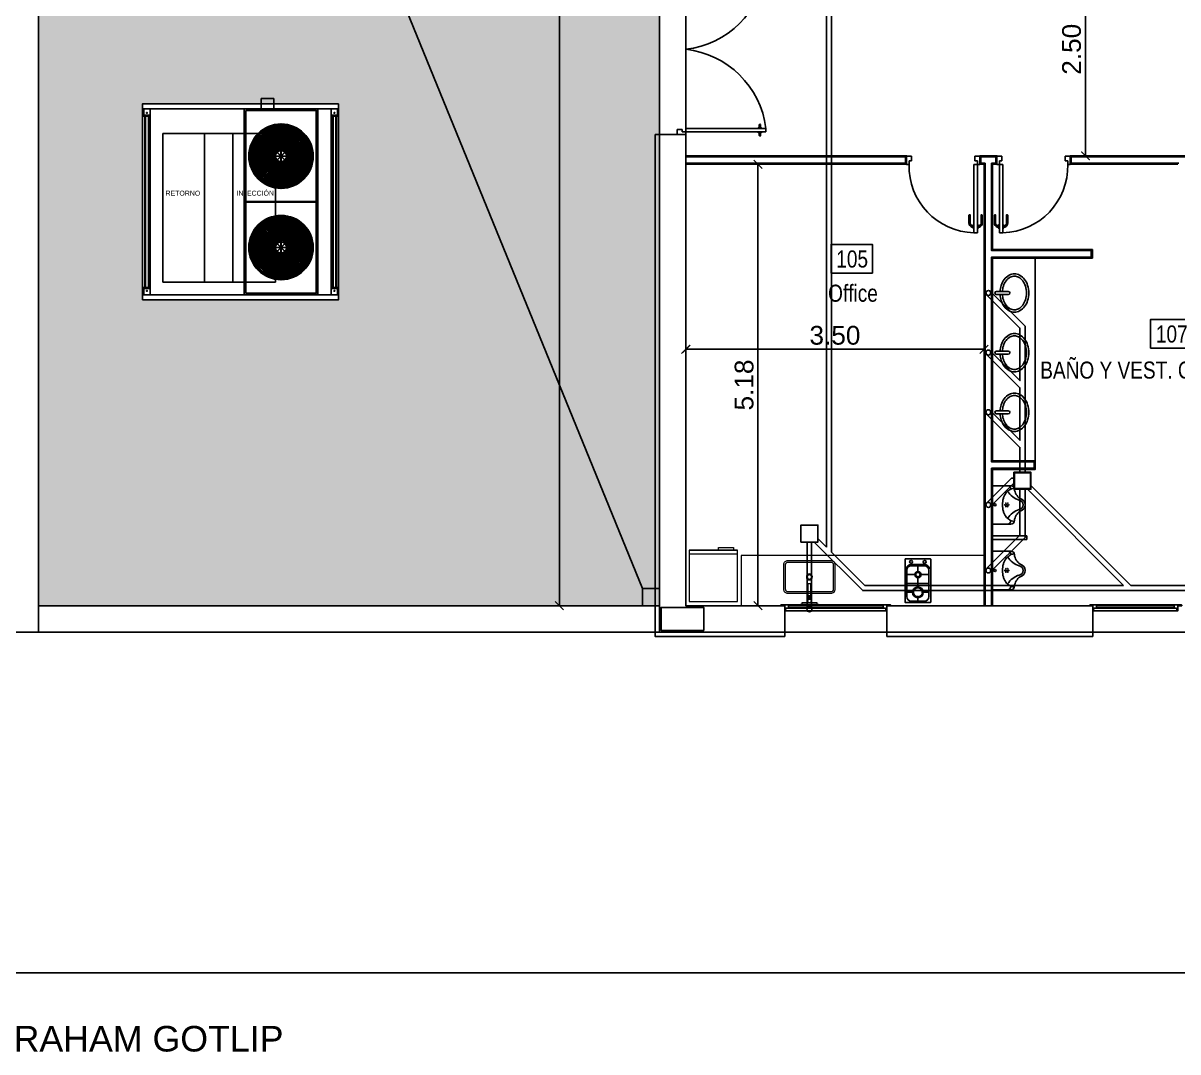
# Model space of a CAD drawing. Header units: inches. Extents: x -309 to 190, y -1585 to -1350.
# Drawn here: x -206.78 to -193.24, y -1504.33 to -1492.26 of the extents above; entities that cross this region are included whole.
import ezdxf
from ezdxf.enums import TextEntityAlignment as Align

# ---------------------------------------------------------------- set-up
doc = ezdxf.new("R2010")
doc.units = ezdxf.units.IN
doc.header["$MEASUREMENT"] = 0
doc.header["$PDMODE"] = 3
doc.linetypes.add('DASHED', pattern=[19.05, 12.7, -6.35])
doc.layers.get('0').update_dxf_attribs({"color": 9, "linetype": 'CONTINUOUS'})
doc.layers.get('DEFPOINTS').update_dxf_attribs({"color": 9, "linetype": 'CONTINUOUS'})
for name, color, linetype in [('0-AA', 9, 'CONTINUOUS'), ('AA - EQUIPOS', 9, 'CONTINUOUS'), ('CARP', 9, 'CONTINUOUS'), ('CARPI', 9, 'CONTINUOUS'), ('CLOACA', 9, 'CONTINUOUS'), ('CO-carpinterias', 9, 'CONTINUOUS'), ('COLOR MURO MUNI', 9, 'CONTINUOUS'), ('estructura', 9, 'CONTINUOUS'), ('PLUVIAL', 9, 'CONTINUOUS'), ('REVOQUE', 9, 'CONTINUOUS'), ('SANIT', 9, 'CONTINUOUS'), ('TEXTOS', 9, 'CONTINUOUS'), ('TEXTVENT', 9, 'CONTINUOUS')]:
    doc.layers.add(name, color=color, linetype=linetype)
doc.layers.add('cotas', color=9, linetype='CONTINUOUS', lineweight=15)
doc.layers.add('None', color=9, linetype='CONTINUOUS', lineweight=5)
doc.styles.add('ARIAL', font='arial.ttf', dxfattribs={"height": 0.225})
doc.styles.add('COTAS', font='arial.ttf')
doc.styles.add('ROMANS', font='arial.ttf')
doc.styles.get("Standard").update_dxf_attribs({"font": 'arial.ttf'})
doc.dimstyles.new('ploteo 100', dxfattribs={"dimscale": 0, "dimtxt": 0.22, "dimasz": 0.1, "dimexe": 0, "dimexo": 0, "dimgap": 0.05, "dimtad": 1, "dimzin": 0, "dimdsep": 46, "dimtxsty": 'COTAS', "dimblk1": 'ARCHTICK', "dimblk2": 'ARCHTICK', "dimsah": 1, "dimcen": 0.7, "dimclrd": 256, "dimclre": 256, "dimclrt": 256, "dimaunit": 1, "dimadec": 3, "dimazin": 0, "dimtfac": 1, "dimtmove": 2, "dimatfit": 3, "dimldrblk": 'ARCHTICK', "dimfxl": 1, "dimtolj": 1, "dimtzin": 0, "dimarcsym": 0})

# ---------------------------------------------------------------- blocks, each defined once
blk = doc.blocks.new('A$C7C505E3E')
at = {"layer": 'SANIT'}
for p, q in [((-0.15, 0.508), (-0.15, 0.002)), ((-0.148, 0.51), (0.148, 0.51)), ((-0.13, 0.443), (-0.13, 0.133)), ((-0.077, 0.496), (0.077, 0.496)), ((0, 0.496), (0, 0.435)), ((0.13, 0.443), (0.13, 0.133)), ((0.15, 0.508), (0.15, 0.002)), ((-0.13, 0.392), (-0.043, 0.392)), ((-0.13, 0.288), (0.13, 0.288)), ((0, 0.349), (0, 0.227)), ((0.043, 0.392), (0.13, 0.392)), ((-0.13, 0.184), (-0.043, 0.184)), ((0, 0.141), (0, 0.08)), ((0.043, 0.184), (0.13, 0.184)), ((-0.148, 0), (0.148, 0)), ((-0.077, 0.08), (0.077, 0.08)), ((-0.077, 0.067), (0.077, 0.067))]:
    blk.add_line(p, q, dxfattribs=at)
for centre, radius in [((0, 0.392), 0.063), ((0, 0.392), 0.053), ((0, 0.184), 0.0357), ((0, 0.184), 0.0257), ((-0.08, 0.035), 0.0175), ((0.08, 0.035), 0.0175)]:
    blk.add_circle(centre, radius, dxfattribs=at)
for centre, radius, start, end in [((-0.148, 0.508), 0.00212, 90, 180), ((-0.077, 0.443), 0.053, 90, 180), ((0.077, 0.443), 0.053, 0, 90), ((0.148, 0.508), 0.00212, 0, 90), ((-0.148, 0.002), 0.00212, 180, 270), ((-0.077, 0.133), 0.0664, 193.6923, 270), ((-0.077, 0.133), 0.053, 180, 270), ((0.077, 0.133), 0.053, 270, 0), ((0.077, 0.133), 0.0664, 270, 346.3077), ((0.148, 0.002), 0.00212, 270, 0)]:
    blk.add_arc(centre, radius, start, end, dxfattribs=at)
blk = doc.blocks.new('A$C2F3D15C2')
for points in [[(1.378, 2.185), (1.525, 2.185), (1.525, 2.304), (1.378, 2.304)], [(0.075, 2.11), (0, 2.11), (0, 2.185), (0.075, 2.185)], [(0.075, 0), (2.2, 0), (2.2, 2.185), (0.075, 2.185)], [(1.178, 2.185), (2.043, 2.185), (2.043, 0), (1.178, 0)], [(2.2, 2.11), (2.275, 2.11), (2.275, 2.185), (2.2, 2.185)], [(0.075, 2.11), (0, 2.11), (0, 2.097), (0.075, 2.097)], [(0.014, 0.075), (0.061, 0.075), (0.061, 2.11), (0.014, 2.11)], [(0.021, 0.075), (0.054, 0.075), (0.054, 2.11), (0.021, 2.11)], [(1.198, 2.165), (2.024, 2.165), (2.024, 0.02), (1.198, 0.02)], [(2.2, 2.11), (2.275, 2.11), (2.275, 2.097), (2.2, 2.097)], [(2.261, 0.075), (2.214, 0.075), (2.214, 2.11), (2.261, 2.11)], [(2.254, 0.075), (2.221, 0.075), (2.221, 2.11), (2.254, 2.11)], [(1.344, 1.897), (1.342, 1.895), (1.61, 1.628), (1.612, 1.63)], [(1.609, 2.007), (1.612, 2.007), (1.612, 1.629), (1.609, 1.629)], [(1.877, 1.897), (1.879, 1.895), (1.612, 1.628), (1.61, 1.63)], [(1.233, 1.63), (1.233, 1.627), (1.611, 1.627), (1.611, 1.63)], [(1.342, 1.363), (1.344, 1.36), (1.612, 1.628), (1.61, 1.63)], [(1.609, 1.251), (1.612, 1.251), (1.612, 1.629), (1.609, 1.629)], [(1.879, 1.363), (1.877, 1.36), (1.61, 1.628), (1.612, 1.63)], [(1.989, 1.63), (1.989, 1.627), (1.611, 1.627), (1.611, 1.63)], [(1.342, 0.822), (1.344, 0.825), (1.612, 0.557), (1.61, 0.555)], [(1.609, 0.934), (1.612, 0.934), (1.612, 0.556), (1.609, 0.556)], [(1.879, 0.822), (1.877, 0.825), (1.61, 0.557), (1.612, 0.555)], [(1.233, 0.555), (1.233, 0.558), (1.611, 0.558), (1.611, 0.555)], [(1.344, 0.288), (1.342, 0.29), (1.61, 0.557), (1.612, 0.555)], [(1.609, 0.178), (1.612, 0.178), (1.612, 0.556), (1.609, 0.556)], [(1.877, 0.288), (1.879, 0.29), (1.612, 0.557), (1.61, 0.555)], [(1.989, 0.555), (1.989, 0.558), (1.611, 0.558), (1.611, 0.555)], [(0.075, 0.075), (0, 0.075), (0, 0.088), (0.075, 0.088)], [(0.075, 0.075), (0, 0.075), (0, 0), (0.075, 0)], [(2.2, 0.075), (2.275, 0.075), (2.275, 0.088), (2.2, 0.088)], [(2.2, 0.075), (2.275, 0.075), (2.275, 0), (2.2, 0)]]:
    blk.add_lwpolyline(points, close=True)
for points in [[(1.2, 2.119), (1.176, 2.119)], [(1.188, 2.107), (1.188, 2.131)], [(1.528, 1.825), (1.464, 1.978), (1.467, 1.979), (1.53, 1.827)], [(1.691, 1.827), (1.754, 1.979), (1.757, 1.978), (1.694, 1.826)], [(1.414, 1.712), (1.262, 1.775), (1.261, 1.772), (1.413, 1.709)], [(1.807, 1.712), (1.96, 1.775), (1.961, 1.773), (1.808, 1.709)], [(1.2, 1.698), (1.176, 1.698)], [(1.188, 1.686), (1.188, 1.71)], [(1.2, 1.56), (1.176, 1.56)], [(1.188, 1.572), (1.188, 1.548)], [(1.413, 1.548), (1.261, 1.485), (1.262, 1.483), (1.414, 1.546)], [(1.809, 1.549), (1.961, 1.486), (1.96, 1.483), (1.807, 1.546)], [(1.528, 1.432), (1.465, 1.28), (1.468, 1.279), (1.531, 1.431)], [(1.691, 1.431), (1.754, 1.279), (1.757, 1.28), (1.694, 1.432)], [(1.2, 1.139), (1.176, 1.139)], [(1.178, 1.097), (2.043, 1.097)], [(1.178, 1.092), (2.043, 1.092)], [(1.178, 1.088), (2.043, 1.088)], [(1.188, 1.151), (1.188, 1.126)], [(1.2, 1.046), (1.176, 1.046)], [(1.188, 1.034), (1.188, 1.059)], [(1.528, 0.753), (1.465, 0.905), (1.468, 0.906), (1.531, 0.754)], [(1.691, 0.754), (1.754, 0.906), (1.757, 0.905), (1.694, 0.753)], [(1.413, 0.637), (1.261, 0.7), (1.262, 0.702), (1.414, 0.639)], [(1.809, 0.636), (1.961, 0.699), (1.96, 0.702), (1.807, 0.639)], [(1.2, 0.625), (1.176, 0.625)], [(1.188, 0.613), (1.188, 0.637)], [(1.2, 0.487), (1.176, 0.487)], [(1.188, 0.499), (1.188, 0.475)], [(1.414, 0.473), (1.262, 0.41), (1.261, 0.413), (1.413, 0.476)], [(1.807, 0.473), (1.96, 0.41), (1.961, 0.412), (1.808, 0.476)], [(1.528, 0.36), (1.464, 0.207), (1.467, 0.206), (1.53, 0.358)], [(1.691, 0.358), (1.754, 0.206), (1.757, 0.207), (1.694, 0.359)], [(1.2, 0.066), (1.176, 0.066)], [(1.188, 0.078), (1.188, 0.054)]]:
    blk.add_lwpolyline(points)
at = {"linetype": 'DASHED'}
for points in [[(0.225, 1.895), (0.712, 1.895), (0.712, 0.149), (0.225, 0.149)], [(0.712, 1.895), (1.047, 1.895), (1.047, 0.149), (0.712, 0.149)], [(1.547, 0.149), (1.047, 0.149), (1.047, 1.895), (1.547, 1.895)]]:
    blk.add_lwpolyline(points, close=True, dxfattribs=at)
for centre, radius in [((0.038, 2.137), 0.00561), ((0.038, 2.137), 0.00411), ((0.038, 2.137), 0.00486), ((1.188, 2.119), 0.00732), ((1.188, 2.119), 0.00573), ((1.188, 2.119), 0.00493), ((2.238, 2.137), 0.00561), ((2.238, 2.137), 0.00411), ((2.238, 2.137), 0.00486), ((1.611, 1.629), 0.378), ((1.611, 1.629), 0.366), ((1.611, 1.629), 0.352), ((1.611, 1.629), 0.338), ((1.611, 1.629), 0.324), ((1.611, 1.629), 0.311), ((1.611, 1.629), 0.297), ((1.611, 1.629), 0.283), ((1.611, 1.629), 0.269), ((1.611, 1.629), 0.255), ((1.611, 1.629), 0.241), ((1.611, 1.629), 0.227), ((1.611, 1.629), 0.213), ((1.611, 1.629), 0.2), ((1.611, 1.629), 0.186), ((1.611, 1.629), 0.172), ((1.611, 1.629), 0.158), ((1.611, 1.629), 0.144), ((1.188, 1.698), 0.00732), ((1.188, 1.698), 0.00573), ((1.188, 1.698), 0.00493), ((1.611, 1.629), 0.13), ((1.611, 1.629), 0.116), ((1.611, 1.629), 0.102), ((1.611, 1.629), 0.0885), ((1.611, 1.629), 0.0816), ((1.611, 1.629), 0.0651), ((1.188, 1.56), 0.00732), ((1.188, 1.56), 0.00573), ((1.188, 1.56), 0.00493), ((1.188, 1.139), 0.00732), ((1.188, 1.139), 0.00573), ((1.188, 1.139), 0.00493), ((1.188, 1.046), 0.00732), ((1.188, 1.046), 0.00573), ((1.188, 1.046), 0.00493), ((1.611, 0.556), 0.378), ((1.611, 0.556), 0.366), ((1.611, 0.556), 0.352), ((1.611, 0.556), 0.338), ((1.611, 0.556), 0.324), ((1.611, 0.556), 0.311), ((1.611, 0.556), 0.297), ((1.611, 0.556), 0.283), ((1.611, 0.556), 0.269), ((1.611, 0.556), 0.255), ((1.611, 0.556), 0.241), ((1.611, 0.556), 0.227), ((1.611, 0.556), 0.213), ((1.611, 0.556), 0.2), ((1.611, 0.556), 0.186), ((1.611, 0.556), 0.172), ((1.611, 0.556), 0.158), ((1.611, 0.556), 0.144), ((1.611, 0.556), 0.13), ((1.188, 0.625), 0.00732), ((1.188, 0.625), 0.00573), ((1.188, 0.625), 0.00493), ((1.611, 0.556), 0.116), ((1.611, 0.556), 0.102), ((1.611, 0.556), 0.0885), ((1.611, 0.556), 0.0816), ((1.611, 0.556), 0.0816), ((1.611, 0.556), 0.0651), ((1.188, 0.487), 0.00732), ((1.188, 0.487), 0.00573), ((1.188, 0.487), 0.00493), ((0.038, 0.048), 0.00561), ((0.038, 0.048), 0.00411), ((0.038, 0.048), 0.00486), ((1.188, 0.066), 0.00732), ((1.188, 0.066), 0.00573), ((1.188, 0.066), 0.00493), ((2.238, 0.048), 0.00561), ((2.238, 0.048), 0.00411), ((2.238, 0.048), 0.00486)]:
    blk.add_circle(centre, radius)
for s, p in [('RETORNO', (0.256, 1.165)), ('INJECCIÓN', (1.089, 1.165))]:
    blk.add_text(s, height=0.0583).set_placement(p)
blk = doc.blocks.new('_ARCHTICK')
at = {"color": 0, "linetype": 'ByBlock', "const_width": 0.15}
blk.add_lwpolyline([(-0.5, -0.5), (0.5, 0.5)], dxfattribs=at)
blk = doc.blocks.new('*D53')
at = {"layer": 'cotas', "lineweight": -2, "transparency": 16777216}
for p, q in [((-197.735, -1493.918), (-198.162, -1493.918)), ((-198.162, -1493.918), (-198.162, -1499.098)), ((-197.849, -1499.098), (-198.162, -1499.098))]:
    blk.add_line(p, q, dxfattribs=at)
at = {"layer": 'DEFPOINTS', "color": 0, "transparency": 16777216}
for p in [(-197.735, -1493.918), (-198.162, -1499.098), (-197.849, -1499.098)]:
    blk.add_point(p, dxfattribs=at)
at = {"layer": 'cotas', "lineweight": -2, "transparency": 16777216, "xscale": 0.1, "yscale": 0.1, "zscale": 0.1}
for p, rotation in [((-198.162, -1493.918), 90), ((-198.162, -1499.098), 270)]:
    blk.add_blockref('_ARCHTICK', p, dxfattribs=dict(at, rotation=rotation))
at = {"layer": 'cotas', "transparency": 16777216, "insert": (-198.324, -1496.508), "char_height": 0.22, "attachment_point": 5, "rotation": 90, "style": 'COTAS'}
blk.add_mtext('\\A1;5.18', dxfattribs=at)
blk = doc.blocks.new('*D54')
at = {"layer": 'cotas', "lineweight": -2, "transparency": 16777216}
for p, q in [((-199.009, -1496.538), (-199.009, -1496.089)), ((-195.509, -1496.089), (-199.009, -1496.089)), ((-195.509, -1496.538), (-195.509, -1496.089))]:
    blk.add_line(p, q, dxfattribs=at)
at = {"layer": 'DEFPOINTS', "color": 0, "transparency": 16777216}
for p in [(-199.009, -1496.089), (-199.009, -1496.538), (-195.509, -1496.538)]:
    blk.add_point(p, dxfattribs=at)
at = {"layer": 'cotas', "lineweight": -2, "transparency": 16777216, "xscale": 0.1, "yscale": 0.1, "zscale": 0.1, "rotation": 180}
blk.add_blockref('_ARCHTICK', (-199.009, -1496.089), dxfattribs=at)
at = {"layer": 'cotas', "lineweight": -2, "transparency": 16777216, "xscale": 0.1, "yscale": 0.1, "zscale": 0.1}
blk.add_blockref('_ARCHTICK', (-195.509, -1496.089), dxfattribs=at)
at = {"layer": 'cotas', "transparency": 16777216, "insert": (-197.259, -1495.926), "char_height": 0.22, "attachment_point": 5, "style": 'COTAS'}
blk.add_mtext('\\A1;3.50', dxfattribs=at)
blk = doc.blocks.new('Z$W@#22214')
for p, q in [((-0.059, -0.058), (-0.059, 0)), ((-0.059, 0), (0, 0)), ((-0.831, 0), (-0.89, 0)), ((-0.89, -0.1), (-0.86, -0.1)), ((-0.86, -0.1), (-0.86, -0.058)), ((-0.86, -0.058), (-0.831, -0.058)), ((-0.831, -0.058), (-0.831, 0)), ((-0.03, -0.1), (-0.071, -0.1)), ((-0.071, -0.1), (-0.071, -0.93)), ((-0.03, -0.058), (-0.059, -0.058)), ((-0.03, -0.1), (-0.03, -0.058)), ((0, -0.1), (-0.03, -0.1)), ((-0.03, -0.93), (-0.03, -0.1)), ((-0.071, -0.93), (-0.03, -0.93))]:
    blk.add_line(p, q)
for points in [[(-0.132, -0.812), (-0.132, -0.718), (-0.126, -0.711), (-0.118, -0.711), (-0.118, -0.812, 0.405869), (-0.092, -0.843), (-0.082, -0.843), (-0.082, -0.863), (-0.096, -0.863, -0.343001)], [(0.03, -0.812), (0.03, -0.718), (0.025, -0.711), (0.017, -0.711), (0.017, -0.812, -0.405869), (-0.009, -0.843), (-0.019, -0.843), (-0.019, -0.863), (-0.005, -0.863, 0.343001)]]:
    blk.add_lwpolyline(points, format="xyb", close=True)
for points in [[(-0.082, -0.837), (-0.08, -0.837), (-0.08, -0.871), (-0.082, -0.871)], [(-0.08, -0.835), (-0.071, -0.827), (-0.071, -0.881), (-0.08, -0.873)], [(-0.021, -0.835), (-0.03, -0.827), (-0.03, -0.881), (-0.021, -0.873)], [(-0.019, -0.837), (-0.021, -0.837), (-0.021, -0.871), (-0.019, -0.871)]]:
    blk.add_lwpolyline(points, close=True)
blk.add_arc((-0.05, -0.121), 0.81, 178.5455, 268.508)
blk = doc.blocks.new('NLOCAL')
blk.add_lwpolyline([(-0.304, 0), (0.304, 0), (0.304, 0.419), (-0.304, 0.419)], close=True)
at = {"style": 'ROMANS', "width": 0.8, "flags": 1}
blk.add_attdef('SECTOR', text='', height=0.25, dxfattribs=at).set_placement((-0.006, 0.634), align=Align.MIDDLE)
at = {"style": 'ROMANS', "width": 0.8}
for tag, p in [('NUMERO', (0.006, 0.206)), ('DENOMINACION', (0.018, -0.291))]:
    blk.add_attdef(tag, text='', height=0.25, dxfattribs=at).set_placement(p, align=Align.MIDDLE)
blk = doc.blocks.new('*D64')
at = {"layer": 'cotas', "lineweight": -2, "transparency": 16777216}
for p, q in [((-194.025, -1491.318), (-194.32, -1491.318)), ((-194.32, -1491.318), (-194.32, -1493.818)), ((-194.499, -1493.818), (-194.32, -1493.818))]:
    blk.add_line(p, q, dxfattribs=at)
at = {"layer": 'DEFPOINTS', "color": 0, "transparency": 16777216}
for p in [(-194.025, -1491.318), (-194.499, -1493.818), (-194.32, -1493.818)]:
    blk.add_point(p, dxfattribs=at)
at = {"layer": 'cotas', "lineweight": -2, "transparency": 16777216, "xscale": 0.1, "yscale": 0.1, "zscale": 0.1}
for p, rotation in [((-194.32, -1491.318), 90), ((-194.32, -1493.818), 270)]:
    blk.add_blockref('_ARCHTICK', p, dxfattribs=dict(at, rotation=rotation))
at = {"layer": 'cotas', "transparency": 16777216, "insert": (-194.482, -1492.568), "char_height": 0.22, "attachment_point": 5, "rotation": 90, "style": 'COTAS'}
blk.add_mtext('\\A1;2.50', dxfattribs=at)
blk = doc.blocks.new('*D66')
at = {"layer": 'cotas', "lineweight": -2, "transparency": 16777216}
for p, q in [((-199.319, -1481.528), (-200.492, -1481.528)), ((-200.492, -1481.528), (-200.492, -1499.098)), ((-199.319, -1499.098), (-200.492, -1499.098))]:
    blk.add_line(p, q, dxfattribs=at)
at = {"layer": 'DEFPOINTS', "color": 0, "transparency": 16777216}
for p in [(-199.319, -1481.528), (-200.492, -1499.098), (-199.319, -1499.098)]:
    blk.add_point(p, dxfattribs=at)
at = {"layer": 'cotas', "lineweight": -2, "transparency": 16777216, "xscale": 0.1, "yscale": 0.1, "zscale": 0.1}
for p, rotation in [((-200.492, -1481.528), 90), ((-200.492, -1499.098), 270)]:
    blk.add_blockref('_ARCHTICK', p, dxfattribs=dict(at, rotation=rotation))
at = {"layer": 'cotas', "transparency": 16777216, "insert": (-200.654, -1490.313), "char_height": 0.22, "attachment_point": 5, "rotation": 90, "style": 'COTAS'}
blk.add_mtext('\\A1;17.57', dxfattribs=at)

msp = doc.modelspace()

# ---------------------------------------------------------------- hatches: boundary and pattern name
at = {"layer": 'CARP'}
h = msp.add_hatch(dxfattribs=at)
h.set_pattern_fill('AR-SAND', color=256, scale=0.2, angle=45, style=0)
h.set_pattern_definition([(82.5, (0, 0), (-0.28140264, 0.263585425), [0, -0.304, 0, -0.34, 0, -0.325]), (52.5, (0, 0), (-0.1488275, 0.64939595), [0, -0.164, 0, -0.274, 0, -0.105]), (12.5, (-0.17395, -0.17395), (0.439605855, 0.44120648), [0, -0.1, 0, -0.36, 0, -0.47]), (2.5, (-0.17395, -0.17395), (0.30100843, 0.54925257), [0, -0.05, 0, -0.236, 0, -0.27])])
h.paths.add_polyline_path([(-199.319, -1499.098), (-206.602, -1499.098), (-206.602, -1481.528), (-199.319, -1481.528)])
h.paths.add_polyline_path([(-203.082, -1482.708), (-205.382, -1482.708), (-205.382, -1485.008), (-203.082, -1485.008)], flags=16)
h.paths.add_polyline_path([(-203.082, -1486.208), (-205.382, -1486.208), (-205.382, -1488.508), (-203.082, -1488.508)], flags=16)
h.paths.add_polyline_path([(-203.082, -1489.708), (-205.382, -1489.708), (-205.382, -1492.008), (-203.082, -1492.008)], flags=16)
h.paths.add_polyline_path([(-203.082, -1493.208), (-205.382, -1493.208), (-205.382, -1495.508), (-203.082, -1495.508)], flags=16)

# ---------------------------------------------------------------- linework, layer by layer
for points in [[(-199.519, -1498.898), (-206.602, -1481.528)], [(-199.319, -1491.568), (-199.319, -1493.568)], [(-199.009, -1493.568), (-199.009, -1491.568)], [(-199.319, -1493.568), (-199.369, -1493.568)], [(-199.009, -1493.818), (-196.419, -1493.818), (-196.419, -1493.918), (-199.009, -1493.918)], [(-199.009, -1493.83), (-196.431, -1493.83), (-196.431, -1493.906), (-199.009, -1493.906)], [(-195.509, -1499.098), (-195.509, -1493.918), (-195.559, -1493.918), (-195.559, -1493.818), (-195.359, -1493.818), (-195.359, -1493.918), (-195.409, -1493.918), (-195.409, -1494.918), (-194.239, -1494.918), (-194.239, -1495.018), (-195.409, -1495.018), (-195.409, -1497.398), (-194.909, -1497.398), (-194.909, -1497.498), (-195.409, -1497.498), (-195.409, -1499.098)], [(-195.497, -1499.098), (-195.497, -1493.906), (-195.547, -1493.906), (-195.547, -1493.83), (-195.371, -1493.83), (-195.371, -1493.906), (-195.421, -1493.906), (-195.421, -1494.93), (-194.251, -1494.93), (-194.251, -1495.006), (-195.421, -1495.006), (-195.421, -1497.41), (-194.921, -1497.41), (-194.921, -1497.486), (-195.421, -1497.486), (-195.421, -1499.098)], [(-193.235, -1493.918), (-194.499, -1493.918), (-194.499, -1493.818), (-187.972, -1493.818)], [(-193.223, -1493.906), (-194.487, -1493.906), (-194.487, -1493.83), (-187.984, -1493.83)], [(-194.909, -1495.018), (-194.909, -1497.398)], [(-195.409, -1498.28), (-195.009, -1498.28), (-195.009, -1498.32), (-195.409, -1498.32)], [(-197.849, -1499.408), (-197.849, -1499.458)], [(-196.649, -1499.408), (-196.649, -1499.458)], [(-193.235, -1499.408), (-194.235, -1499.408)], [(-194.235, -1499.408), (-194.235, -1499.458)]]:
    msp.add_lwpolyline(points)
for points in [[(-195.273, -1495.269, 0.085733), (-195.309, -1495.339, 0.060276), (-195.322, -1495.41), (-195.295, -1495.41, -0.05878), (-195.283, -1495.347, -0.085733), (-195.251, -1495.285, -0.106084), (-195.202, -1495.243, -0.12693), (-195.153, -1495.23, -0.12693), (-195.105, -1495.243, -0.106084), (-195.056, -1495.285, -0.085733), (-195.024, -1495.347, -0.075373), (-195.012, -1495.428, -0.075367), (-195.024, -1495.509, -0.085741), (-195.056, -1495.571, -0.106084), (-195.105, -1495.614, -0.12693), (-195.153, -1495.626, -0.12693), (-195.202, -1495.614, -0.106084), (-195.251, -1495.571, -0.085733), (-195.283, -1495.509, -0.05878), (-195.295, -1495.446), (-195.322, -1495.446, 0.060276), (-195.309, -1495.517, 0.085733), (-195.273, -1495.587, 0.106084), (-195.215, -1495.637, 0.12693), (-195.153, -1495.653, 0.12693), (-195.092, -1495.637, 0.106084), (-195.034, -1495.587, 0.085733), (-194.998, -1495.517, 0.075373), (-194.985, -1495.428, 0.075373), (-194.998, -1495.339, 0.085733), (-195.034, -1495.269, 0.106084), (-195.092, -1495.219, 0.12693), (-195.153, -1495.203, 0.12693), (-195.215, -1495.219, 0.106084)], [(-195.364, -1495.41, 1), (-195.364, -1495.446), (-195.225, -1495.446, 1), (-195.225, -1495.41)], [(-195.273, -1495.969, 0.085733), (-195.309, -1496.039, 0.060276), (-195.322, -1496.11), (-195.295, -1496.11, -0.05878), (-195.283, -1496.047, -0.085733), (-195.251, -1495.985, -0.106084), (-195.202, -1495.943, -0.12693), (-195.153, -1495.93, -0.12693), (-195.105, -1495.943, -0.106084), (-195.056, -1495.985, -0.085733), (-195.024, -1496.047, -0.075373), (-195.012, -1496.128, -0.075367), (-195.024, -1496.209, -0.085741), (-195.056, -1496.271, -0.106084), (-195.105, -1496.314, -0.12693), (-195.153, -1496.326, -0.12693), (-195.202, -1496.314, -0.106084), (-195.251, -1496.271, -0.085733), (-195.283, -1496.209, -0.05878), (-195.295, -1496.146), (-195.322, -1496.146, 0.060276), (-195.309, -1496.217, 0.085733), (-195.273, -1496.287, 0.106084), (-195.215, -1496.337, 0.12693), (-195.153, -1496.353, 0.12693), (-195.092, -1496.337, 0.106084), (-195.034, -1496.287, 0.085733), (-194.998, -1496.217, 0.075373), (-194.985, -1496.128, 0.075373), (-194.998, -1496.039, 0.085733), (-195.034, -1495.969, 0.106084), (-195.092, -1495.919, 0.12693), (-195.153, -1495.903, 0.12693), (-195.215, -1495.919, 0.106084)], [(-195.364, -1496.11, 1), (-195.364, -1496.146), (-195.225, -1496.146, 1), (-195.225, -1496.11)], [(-195.273, -1496.669, 0.085733), (-195.309, -1496.739, 0.060276), (-195.322, -1496.81), (-195.295, -1496.81, -0.05878), (-195.283, -1496.747, -0.085733), (-195.251, -1496.685, -0.106084), (-195.202, -1496.643, -0.12693), (-195.153, -1496.63, -0.12693), (-195.105, -1496.643, -0.106084), (-195.056, -1496.685, -0.085733), (-195.024, -1496.747, -0.075373), (-195.012, -1496.828, -0.075367), (-195.024, -1496.909, -0.085741), (-195.056, -1496.971, -0.106084), (-195.105, -1497.014, -0.12693), (-195.153, -1497.026, -0.12693), (-195.202, -1497.014, -0.106084), (-195.251, -1496.971, -0.085733), (-195.283, -1496.909, -0.05878), (-195.295, -1496.846), (-195.322, -1496.846, 0.060276), (-195.309, -1496.917, 0.085733), (-195.273, -1496.987, 0.106084), (-195.215, -1497.037, 0.12693), (-195.153, -1497.053, 0.12693), (-195.092, -1497.037, 0.106084), (-195.034, -1496.987, 0.085733), (-194.998, -1496.917, 0.075373), (-194.985, -1496.828, 0.075373), (-194.998, -1496.739, 0.085733), (-195.034, -1496.669, 0.106084), (-195.092, -1496.619, 0.12693), (-195.153, -1496.603, 0.12693), (-195.215, -1496.619, 0.106084)], [(-195.364, -1496.81, 1), (-195.364, -1496.846), (-195.225, -1496.846, 1), (-195.225, -1496.81)]]:
    msp.add_lwpolyline(points, format="xyb", close=True)
at = {"layer": '0-AA'}
msp.add_lwpolyline([(-203.082, -1493.208), (-205.382, -1493.208), (-205.382, -1495.508), (-203.082, -1495.508), (-203.082, -1493.208)], close=True, dxfattribs=at)
at = {"layer": 'CARP'}
for p, q in [((-199.051, -1493.508), (-199.11, -1493.508)), ((-199.11, -1493.508), (-199.11, -1493.568)), ((-199.051, -1493.538), (-199.051, -1493.508)), ((-199.009, -1493.538), (-199.051, -1493.538)), ((-199.009, -1493.538), (-199.009, -1493.496)), ((-199.009, -1493.496), (-198.069, -1493.496)), ((-199.009, -1493.568), (-199.009, -1493.538)), ((-198.069, -1493.538), (-199.009, -1493.538)), ((-198.162, -1493.495), (-198.155, -1493.488)), ((-198.118, -1493.495), (-198.162, -1493.495)), ((-198.118, -1493.539), (-198.162, -1493.539)), ((-198.162, -1493.539), (-198.155, -1493.546)), ((-198.155, -1493.488), (-198.125, -1493.488)), ((-198.153, -1493.487), (-198.153, -1493.488)), ((-198.126, -1493.487), (-198.153, -1493.487)), ((-198.126, -1493.487), (-198.126, -1493.488)), ((-198.118, -1493.495), (-198.125, -1493.488)), ((-198.118, -1493.539), (-198.125, -1493.546)), ((-198.069, -1493.496), (-198.069, -1493.538)), ((-198.155, -1493.546), (-198.125, -1493.546)), ((-198.153, -1493.547), (-198.153, -1493.546)), ((-198.126, -1493.547), (-198.153, -1493.547)), ((-198.126, -1493.547), (-198.126, -1493.546)), ((-197.804, -1499.088, 0), (-196.694, -1499.088, 0)), ((-197.804, -1499.094), (-196.694, -1499.094, 0)), ((-194.19, -1499.088, 0), (-193.28, -1499.088, 0)), ((-194.19, -1499.094), (-193.28, -1499.094)), ((-197.839, -1499.158, 0), (-196.659, -1499.158)), ((-197.804, -1499.122), (-196.694, -1499.122, 0)), ((-196.694, -1499.128), (-197.804, -1499.128, 0)), ((-194.225, -1499.158, 0), (-193.245, -1499.158, 0)), ((-194.19, -1499.122), (-193.28, -1499.122)), ((-193.28, -1499.128, 0), (-194.19, -1499.128, 0))]:
    msp.add_line(p, q, dxfattribs=at)
for points in [[(-198.147, -1493.487), (-198.147, -1493.456, -1), (-198.131, -1493.456), (-198.131, -1493.487)], [(-198.147, -1493.547), (-198.147, -1493.578, 1), (-198.131, -1493.578), (-198.131, -1493.547)], [(-196.604, -1499.093, 0.414214), (-196.609, -1499.088), (-196.694, -1499.088), (-196.694, -1499.128), (-196.664, -1499.128), (-196.659, -1499.158), (-196.649, -1499.158), (-196.649, -1499.149), (-196.649, -1499.098), (-196.604, -1499.098), (-196.604, -1499.093)], [(-194.27, -1499.093, -0.414214), (-194.265, -1499.088), (-194.19, -1499.088), (-194.19, -1499.128), (-194.22, -1499.128), (-194.225, -1499.158), (-194.235, -1499.158), (-194.235, -1499.149), (-194.235, -1499.098), (-194.27, -1499.098), (-194.27, -1499.093)], [(-193.19, -1499.093, 0.414214), (-193.195, -1499.088), (-193.28, -1499.088), (-193.28, -1499.128), (-193.25, -1499.128), (-193.245, -1499.158), (-193.235, -1499.158), (-193.235, -1499.149), (-193.235, -1499.098), (-193.19, -1499.098), (-193.19, -1499.093)]]:
    msp.add_lwpolyline(points, format="xyb", dxfattribs=at)
at = {"layer": 'CARP', "const_width": 0.004}
for points in [[(-197.804, -1499.108), (-196.694, -1499.108)], [(-194.19, -1499.108), (-193.28, -1499.108)]]:
    msp.add_lwpolyline(points, dxfattribs=at)
at = {"layer": 'CARP'}
for centre, start, end in [((-199.127, -1491.508), 276.3751, 352.8895), ((-199.127, -1493.628), 7.1105, 83.6249)]:
    msp.add_arc(centre, 1.066, start, end, dxfattribs=at)
at = {"layer": 'CARPI'}
msp.add_lwpolyline([(-272.732, -1495.408, 0.414214), (-264.732, -1503.408), (-172.732, -1503.408, 0.414214), (-164.732, -1495.408), (-164.732, -1470.482, 0.330583), (-171.837, -1460.91), (-202.518, -1451.631, 0.073558), (-204.834, -1451.288), (-264.732, -1451.288, 0.414214), (-272.732, -1459.288)], format="xyb", close=True, dxfattribs=at)
at = {"layer": 'CLOACA'}
for points in [[(-197.359, -1487.134), (-197.359, -1498.41)], [(-197.299, -1487.134), (-197.299, -1498.47)], [(-195.437, -1495.407), (-195.029, -1495.816), (-195.029, -1497.531)], [(-195.438, -1496.108), (-195.089, -1496.456), (-195.089, -1495.841), (-195.48, -1495.449)], [(-195.437, -1496.807), (-195.089, -1497.156), (-195.089, -1496.541), (-195.48, -1496.149)], [(-195.089, -1497.531), (-195.089, -1497.241), (-195.48, -1496.849)], [(-195.48, -1497.893), (-195.187, -1497.601), (-195.159, -1497.601)], [(-195.48, -1498.663), (-195.089, -1498.272), (-195.089, -1497.731)], [(-195.437, -1497.936), (-195.162, -1497.661), (-195.159, -1497.661)], [(-195.437, -1498.706), (-195.029, -1498.297), (-195.029, -1497.731)], [(-195.001, -1497.731), (-193.872, -1498.86)], [(-194.959, -1497.688), (-193.787, -1498.86)], [(-197.584, -1499.126), (-197.584, -1498.352)], [(-197.534, -1499.126), (-197.534, -1498.352)], [(-197.501, -1498.352), (-196.933, -1498.92), (-191.413, -1498.92)], [(-197.459, -1498.31), (-197.359, -1498.41)], [(-197.299, -1498.47), (-196.908, -1498.86), (-193.872, -1498.86)], [(-193.787, -1498.86), (-191.473, -1498.86)]]:
    msp.add_lwpolyline(points, dxfattribs=at)
for points in [[(-195.159, -1497.531), (-194.959, -1497.531), (-194.959, -1497.731), (-195.159, -1497.731)], [(-195.151, -1497.538), (-194.966, -1497.538), (-194.966, -1497.724), (-195.151, -1497.724)], [(-197.659, -1498.352), (-197.459, -1498.352), (-197.459, -1498.152), (-197.659, -1498.152)]]:
    msp.add_lwpolyline(points, close=True, dxfattribs=at)
for centre in [(-195.459, -1495.428), (-195.459, -1496.128), (-195.459, -1496.828), (-195.459, -1497.915), (-195.459, -1498.685), (-197.559, -1499.141)]:
    msp.add_circle(centre, 0.0292, dxfattribs=at)
at = {"layer": 'CO-carpinterias'}
msp.add_line((-197.849, -1499.088), (-196.649, -1499.088), dxfattribs=at)
at = {"layer": 'COLOR MURO MUNI'}
msp.add_lwpolyline([(-197.894, -1499.093, -0.414214), (-197.889, -1499.088), (-197.804, -1499.088), (-197.804, -1499.128), (-197.834, -1499.128), (-197.839, -1499.158), (-197.849, -1499.158), (-197.849, -1499.149), (-197.849, -1499.098), (-197.894, -1499.098), (-197.894, -1499.093)], format="xyb", dxfattribs=at)
at = {"layer": 'estructura'}
msp.add_lwpolyline([(-199.049, -1499.118), (-199.299, -1499.118), (-199.299, -1499.388), (-198.799, -1499.388), (-198.799, -1499.118)], close=True, dxfattribs=at)
at = {"layer": 'None', "linetype": 'Continuous', "lineweight": 5}
for p, q in [((-198.971, -1498.448), (-198.401, -1498.448)), ((-198.971, -1498.488), (-198.401, -1498.488))]:
    msp.add_line(p, q, dxfattribs=at)
at = {"layer": 'None', "linetype": 'Continuous', "lineweight": 5, "flags": 128}
for points in [[(-198.451, -1498.448), (-198.626, -1498.448), (-198.626, -1498.416), (-198.451, -1498.416)], [(-198.971, -1499.048), (-198.401, -1499.048), (-198.401, -1498.448), (-198.971, -1498.448)], [(-197.603, -1499.079), (-197.603, -1499.098), (-197.663, -1499.098), (-197.663, -1499.079)], [(-197.469, -1499.079), (-197.469, -1499.066), (-197.648, -1499.066), (-197.648, -1499.079)], [(-197.454, -1499.079), (-197.454, -1499.098), (-197.514, -1499.098), (-197.514, -1499.079)]]:
    msp.add_lwpolyline(points, close=True, dxfattribs=at)
at = {"layer": 'None', "linetype": 'Continuous', "lineweight": 5}
msp.add_lwpolyline([(-195.509, -1498.51), (-198.359, -1498.51), (-198.359, -1499.098), (-198.359, -1499.098)], dxfattribs=at)
at = {"layer": 'None', "linetype": 'Continuous', "lineweight": 5, "flags": 128}
for points in [[(-197.809, -1498.956, -0.414214), (-197.859, -1498.906), (-197.859, -1498.616, -0.414214), (-197.809, -1498.566), (-197.309, -1498.566, -0.414214), (-197.259, -1498.616), (-197.259, -1498.906, -0.414214), (-197.309, -1498.956)], [(-197.809, -1498.956, -0.414214), (-197.859, -1498.906), (-197.859, -1498.616, -0.414214), (-197.809, -1498.566), (-197.309, -1498.566, -0.414214), (-197.259, -1498.616), (-197.259, -1498.906, -0.414214), (-197.309, -1498.956)], [(-197.809, -1498.936, -0.414214), (-197.839, -1498.906), (-197.839, -1498.616, -0.414214), (-197.809, -1498.586), (-197.309, -1498.586, -0.414214), (-197.279, -1498.616), (-197.279, -1498.906, -0.414214), (-197.309, -1498.936)], [(-197.809, -1498.936, -0.414214), (-197.839, -1498.906), (-197.839, -1498.616, -0.414214), (-197.809, -1498.586), (-197.309, -1498.586, -0.414214), (-197.279, -1498.616), (-197.279, -1498.906, -0.414214), (-197.309, -1498.936)], [(-197.559, -1498.726, 1), (-197.559, -1498.796, 1)], [(-197.559, -1498.726, 1), (-197.559, -1498.796, 1)], [(-197.559, -1498.726, 1), (-197.559, -1498.796, 1)], [(-197.559, -1498.726, 1), (-197.559, -1498.796, 1)], [(-197.559, -1498.736, 1), (-197.559, -1498.786, 1)], [(-197.559, -1498.736, 1), (-197.559, -1498.786, 1)], [(-197.559, -1498.736, 1), (-197.559, -1498.786, 1)], [(-197.559, -1498.736, 1), (-197.559, -1498.786, 1)]]:
    msp.add_lwpolyline(points, format="xyb", close=True, dxfattribs=at)
for points in [[(-197.574, -1499.027), (-197.574, -1498.836), (-197.544, -1498.836), (-197.544, -1499.027)], [(-197.574, -1499.066), (-197.574, -1499.059)], [(-197.554, -1499.022), (-197.554, -1498.982), (-197.564, -1498.982), (-197.564, -1499.022)], [(-197.544, -1499.059), (-197.544, -1499.066)]]:
    msp.add_lwpolyline(points, dxfattribs=at)
at = {"layer": 'None', "linetype": 'Continuous', "lineweight": 5}
msp.add_circle((-197.559, -1499.043), 0.0215, dxfattribs=at)
at = {"layer": 'PLUVIAL'}
msp.add_lwpolyline([(-199.519, -1498.898), (-199.319, -1498.898), (-199.319, -1499.098), (-199.519, -1499.098)], close=True, dxfattribs=at)
at = {"layer": 'REVOQUE'}
msp.add_line((-266.443, -1499.408), (-171.836, -1499.408), dxfattribs=at)
for points in [[(-234.622, -1499.408), (-206.602, -1499.408), (-206.602, -1455.713), (-234.622, -1455.713)], [(-199.009, -1493.568), (-199.319, -1493.568), (-199.319, -1499.408), (-197.849, -1499.408), (-197.849, -1499.098), (-199.009, -1499.098)], [(-196.649, -1499.408), (-194.235, -1499.408), (-194.235, -1499.098), (-196.649, -1499.098)]]:
    msp.add_lwpolyline(points, close=True, dxfattribs=at)
for points in [[(-197.849, -1499.458), (-199.369, -1499.458), (-199.369, -1493.568)], [(-199.319, -1499.098), (-206.602, -1499.098)], [(-199.319, -1499.408), (-206.602, -1499.408)], [(-194.235, -1499.458), (-196.649, -1499.458)]]:
    msp.add_lwpolyline(points, dxfattribs=at)
at = {"layer": 'SANIT'}
for p, q in [((-195.194, -1497.69), (-195.409, -1497.69)), ((-195.194, -1498.14), (-195.409, -1498.14)), ((-195.194, -1498.459), (-195.409, -1498.459)), ((-195.194, -1498.91), (-195.409, -1498.91))]:
    msp.add_line(p, q, dxfattribs=at)
for points in [[(-195.155, -1497.72, 0.053159), (-195.186, -1497.725, 0.082074), (-195.205, -1497.734, 0.036701), (-195.235, -1497.758, 0.053159), (-195.253, -1497.777, 0.041701), (-195.27, -1497.806, 0.041251), (-195.283, -1497.838, 0.036563), (-195.291, -1497.875, 0.036113), (-195.294, -1497.915, 0.036113), (-195.291, -1497.954, 0.036563), (-195.283, -1497.991, 0.041251), (-195.27, -1498.023, 0.041701), (-195.253, -1498.052, 0.053159), (-195.235, -1498.071, 0.036701), (-195.205, -1498.095, 0.082074), (-195.186, -1498.104, 0.053159), (-195.155, -1498.109)], [(-195.154, -1497.73, 0.197297), (-195.087, -1497.841, -0.800401), (-195.087, -1497.988, 0.197297), (-195.154, -1498.1, 0.18606)], [(-195.233, -1497.756, 0.177439), (-195.096, -1497.861, -0.371944), (-195.05, -1497.915, -0.371944), (-195.096, -1497.968, 0.177439), (-195.233, -1498.073, 0.177439)], [(-195.155, -1498.879, -0.053159), (-195.186, -1498.874, -0.082074), (-195.205, -1498.865, -0.036701), (-195.235, -1498.841, -0.053159), (-195.253, -1498.822, -0.041701), (-195.27, -1498.793, -0.041251), (-195.283, -1498.761, -0.036563), (-195.291, -1498.724, -0.036113), (-195.294, -1498.685, -0.036113), (-195.291, -1498.645, -0.036563), (-195.283, -1498.608, -0.041251), (-195.27, -1498.576, -0.041701), (-195.253, -1498.547, -0.053159), (-195.235, -1498.528, -0.036701), (-195.205, -1498.504, -0.082074), (-195.186, -1498.495, -0.053159), (-195.155, -1498.49)], [(-195.233, -1498.843, -0.177439), (-195.096, -1498.738, 0.371944), (-195.05, -1498.685, 0.371944), (-195.096, -1498.631, -0.177439), (-195.233, -1498.526, -0.177439)], [(-195.154, -1498.87, -0.197297), (-195.087, -1498.758, 0.800401), (-195.087, -1498.611, -0.197297), (-195.154, -1498.5, -0.18606)]]:
    msp.add_lwpolyline(points, format="xyb", dxfattribs=at)
for centre, radius in [((-195.381, -1497.915), 0.0125), ((-195.264, -1497.915), 0.003), ((-195.253, -1497.895), 0.003), ((-195.253, -1497.934), 0.003), ((-195.242, -1497.915), 0.003), ((-195.231, -1497.895), 0.003), ((-195.231, -1497.934), 0.003), ((-195.22, -1497.915), 0.003), ((-195.381, -1498.685), 0.0125), ((-195.264, -1498.685), 0.003), ((-195.253, -1498.665), 0.003), ((-195.242, -1498.685), 0.003), ((-195.231, -1498.665), 0.003), ((-195.22, -1498.685), 0.003), ((-195.253, -1498.704), 0.003), ((-195.231, -1498.704), 0.003)]:
    msp.add_circle(centre, radius, dxfattribs=at)
for centre, start, end in [((-195.235, -1497.73), 0, 90), ((-195.194, -1497.73), 0, 90), ((-195.235, -1498.1), 270, 0), ((-195.194, -1498.1), 270, 0), ((-195.235, -1498.499), 0, 90), ((-195.194, -1498.499), 0, 90), ((-195.235, -1498.87), 270, 0), ((-195.194, -1498.87), 270, 0)]:
    msp.add_arc(centre, 0.04, start, end, dxfattribs=at)

# ---------------------------------------------------------------- block references
at = {"layer": 'AA - EQUIPOS'}
msp.add_blockref('A$C2F3D15C2', (-205.369, -1495.451), dxfattribs=at)
at = {"layer": 'CARP', "yscale": 0.9662921348325944, "zscale": 0.9662921348325944}
for p, xscale in [((-195.559, -1493.822), 0.9662921348325944), ((-195.359, -1493.822), -0.9662921348325944)]:
    msp.add_blockref('Z$W@#22214', p, dxfattribs=dict(at, xscale=xscale))
at = {"layer": 'None', "linetype": 'Continuous', "lineweight": 5, "rotation": 180}
msp.add_blockref('A$C7C505E3E', (-196.286, -1498.549), dxfattribs=at)
at = {"layer": 'TEXTOS', "xscale": 0.7999999999999546, "yscale": 0.7999999999999546, "zscale": 0.7999999999999546}
for p, values in [((-197.062, -1495.194), {'DENOMINACION': 'Office', 'NUMERO': '105'}), ((-193.312, -1496.074), {'DENOMINACION': 'BAÑO Y VEST. CABALLEROS', 'NUMERO': '107'})]:
    msp.add_blockref('NLOCAL', p, dxfattribs=at).add_auto_attribs(values)

# ---------------------------------------------------------------- texts
at = {"layer": 'TEXTVENT', "insert": (-208.899, -1504.03), "char_height": 0.3, "width": 22.05514, "attachment_point": 1, "style": 'ARIAL'}
msp.add_mtext('CALLE ABRAHAM GOTLIP', dxfattribs=at)

# ---------------------------------------------------------------- dimensions: what is measured, and where the dimension line sits
at = {"layer": 'cotas'}
for base, p1, p2, picture, middle in [((-200.492, -1499.098), (-199.319, -1481.528), (-199.319, -1499.098), '*D66', (-200.654, -1490.313)), ((-194.32, -1493.818), (-194.025, -1491.318), (-194.499, -1493.818), '*D64', (-194.482, -1492.568)), ((-198.162, -1499.098), (-197.735, -1493.918), (-197.849, -1499.098), '*D53', (-198.324, -1496.508))]:
    dim = msp.add_linear_dim(base=base, p1=p1, p2=p2, angle=90, dimstyle='ploteo 100', override={"dimscale": 1, "dimfxl": 20}, dxfattribs=at)
    dim.commit()
    dim.dimension.update_dxf_attribs({"geometry": picture, "text_midpoint": middle})
dim = msp.add_linear_dim(base=(-199.009, -1496.089), p1=(-195.509, -1496.538), p2=(-199.009, -1496.538), dimstyle='ploteo 100', override={"dimscale": 1, "dimfxl": 20}, dxfattribs=at)
dim.commit()
dim.dimension.update_dxf_attribs({"geometry": '*D54', "text_midpoint": (-197.259, -1495.926)})

doc.saveas('drawing.dxf')
